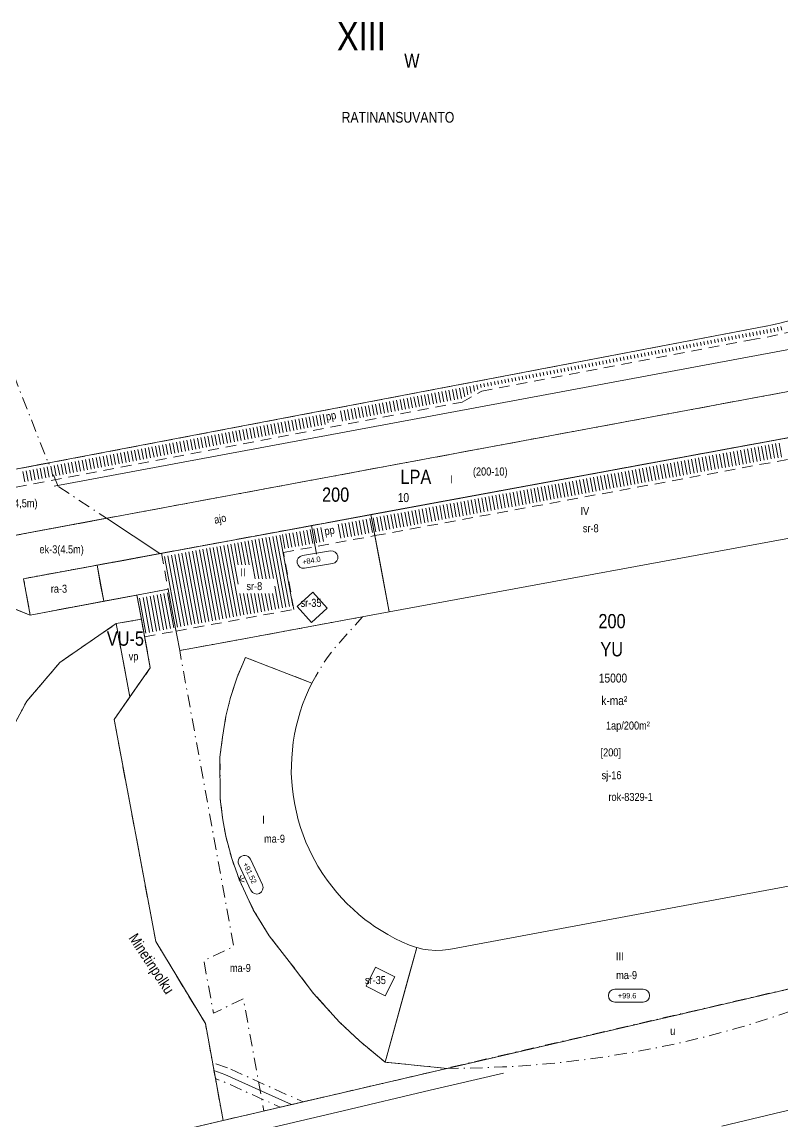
# Model space of a CAD drawing. Header units: metres. Extents: x 24485995 to 24488038, y 6819999 to 6822001.
# Drawn here: x 24487265.1 to 24487478.8, y 6820314.5 to 6820623.5 of the extents above; entities that cross this region are included whole.
import ezdxf

# ---------------------------------------------------------------- set-up
doc = ezdxf.new("R2010")
doc.units = ezdxf.units.M
for name, pattern in [('k10040', [10.3, 3.5, -1.5, 0.3, -1.5, 3.5]), ('k10050', [8, 3, -2, 3]), ('K10271', [0]), ('K10430', [0]), ('k10vi1', [0]), ('Osoitus_AK', [0]), ('Puurivi_sailytettava', [0])]:
    doc.linetypes.add(name, pattern=pattern)
for name, color, linetype, lineweight in [('AK_AsemakaavaTeksti_Kadun_puistonnimi', 7, 'Continuous', 0), ('AK_AsemakaavaTeksti_Kaupunginosan_nimi', 7, 'Continuous', 0), ('AK_AsemakaavaTeksti_Korttelinumero', 7, 'Continuous', 0), ('AK_JohdoillevarattuViiva', 7, 'Continuous', 0), ('AK_Kaavamerkinta_Kayttotarkoitusalue', 7, 'Continuous', 0), ('AK_KayttotarkoitusSymboliViiva_Virkistysalueen_kuvio_murtoviiva', 7, 'Continuous', 0), ('AK_KayttotarkoitusViiva', 7, 'Continuous', 0), ('AK_LiikennointiTeksti_Autopaikkamerkinta_m2', 7, 'Continuous', 0), ('AK_LiikennointiViiva_Polkuviivoitus', 7, 'Continuous', 0), ('AK_MuuAsemakaavaTeksti_Alueenosan_kayttotarkoitus', 7, 'Continuous', 0), ('AK_MuuAsemakaavaTeksti_Erityismaarays', 7, 'Continuous', 0), ('AK_MuuAsemakaavaViiva_alueenosan_raja', 7, 'Continuous', 0), ('AK_MuuAsemakaavaViiva_Merkinnan_Kohdistusnuoli', 7, 'Continuous', 0), ('AK_MuuAsemakaavaViiva_Ohj_alueenosan_raja', 7, 'Continuous', 0), ('AK_RakennusalaTeksti_Kerrosala_tai_luku', 7, 'Continuous', 0), ('AK_RakennusalaTeksti_Rakennusoikeus', 7, 'Continuous', 0), ('AK_RakennusalaViiva_Rakennusalan_raja__I_', 7, 'Continuous', 0), ('AK_RakentaminenTeksti_Korkeusmerkinta', 7, 'Continuous', 0), ('AK_RakentaminenTeksti_Korkeusmerkinta_ja_soikio', 7, 'Continuous', 0), ('AK_RakentaminenTeksti_Korkeusmerkinta_ja_soikio_ja_nuoli', 7, 'Continuous', 0), ('AK_RakentaminenTeksti_Rakentamismaarays', 7, 'Continuous', 0), ('AK_Tontti_Sitova', 7, 'Continuous', 0), ('AK_YmparistoViiva_Istutettava_puurivi', 7, 'Continuous', 0), ('AK_YmparistoViiva_Sailytettava_puurivi', 7, 'Continuous', 0)]:
    doc.layers.add(name, color=color, linetype=linetype, lineweight=lineweight)
doc.styles.add('ArialNarrow', font='ARIALN.TTF')

# ---------------------------------------------------------------- blocks, each defined once
blk = doc.blocks.new('AKP43')
at = {"layer": 'AK_RakentaminenTeksti_Korkeusmerkinta_ja_soikio', "color": 7, "linetype": 'Continuous', "lineweight": 13}
for p, q in [((4, 1.8), (-4, 1.8)), ((-4, -1.8), (4, -1.8))]:
    blk.add_line(p, q, dxfattribs=at)
for centre, start, end in [((-4, 0), 90, 270), ((4, 0), 270, 90)]:
    blk.add_arc(centre, 1.8, start, end, dxfattribs=at)

msp = doc.modelspace()

# ---------------------------------------------------------------- linework, layer by layer
at = {"layer": 'AK_JohdoillevarattuViiva', "linetype": 'Continuous', "lineweight": 5, "flags": 128}
msp.add_lwpolyline([(24487319.04, 6820328.71), (24487322.15, 6820327.61), (24487333.57, 6820322.46), (24487340.88, 6820319.16)], dxfattribs=at)
at = {"layer": 'AK_KayttotarkoitusSymboliViiva_Virkistysalueen_kuvio_murtoviiva', "linetype": 'k10vi1', "lineweight": 9, "flags": 128}
for points in [[(24487145.74, 6820271.39), (24487145.43, 6820273.29), (24487324.31, 6820315.31), (24487321.61, 6820314.68), (24487316.63, 6820341.92), (24487302.68, 6820365.04), (24487290.97, 6820427.45), (24487295.41, 6820433.77), (24487291.54, 6820454.38), (24487298.64, 6820455.6), (24487297.4, 6820462.41), (24487267.4, 6820456.77), (24487249.89, 6820463.66), (24487247.84, 6820485.89), (24487244.69, 6820485.23), (24487241.85, 6820486.57), (24487230.32, 6820484.37), (24487214.4, 6820479.3), (24487200.14, 6820470.61), (24487188.34, 6820458.79), (24487179.68, 6820444.5), (24487176.53, 6820436.19), (24487161.53, 6820387.45), (24487150.89, 6820352.86), (24487145.05, 6820327.08), (24487143.16, 6820300.71), (24487145.02, 6820277.35)], [(24487292.09, 6820451.43), (24487295.41, 6820433.77), (24487301.14, 6820441.93), (24487298.64, 6820455.6), (24487294.5, 6820454.89)]]:
    msp.add_lwpolyline(points, dxfattribs=at)
at = {"layer": 'AK_KayttotarkoitusViiva', "linetype": 'Continuous', "lineweight": 20, "flags": 128}
for points in [[(24487240.54, 6820493.44), (24487474.26, 6820538.03)], [(24487531.09, 6820535.46), (24487524.93, 6820532.31), (24487513.18, 6820527.37), (24487509.25, 6820526.02), (24487503.89, 6820524.36), (24487492.11, 6820521.77), (24487312.77, 6820488.42), (24487248.71, 6820476.5)], [(24487537.45, 6820524.31), (24487533.46, 6820521.78), (24487527.88, 6820519.02), (24487526.36, 6820518.27), (24487517.91, 6820515.04), (24487509.29, 6820512.44), (24487504.86, 6820511.12), (24487265.52, 6820466.99), (24487267.4, 6820456.77)], [(24487241.85, 6820486.57), (24487247.33, 6820431.99), (24487212.07, 6820360.12), (24487217.67, 6820357.15), (24487243.59, 6820390.32), (24487266.41, 6820432.52), (24487275.7, 6820443.41), (24487291.54, 6820454.38)], [(24487248.71, 6820476.5), (24487249.89, 6820463.66), (24487267.4, 6820456.77)], [(24487267.4, 6820456.77), (24487297.4, 6820462.41), (24487298, 6820459.1), (24487298.64, 6820455.6)], [(24487291.54, 6820454.38), (24487298.64, 6820455.6)], [(24487295.41, 6820433.77), (24487291.54, 6820454.38)], [(24487298.64, 6820455.6), (24487301.14, 6820441.93), (24487295.41, 6820433.77)], [(24487321.61, 6820314.68), (24487316.63, 6820341.92), (24487302.68, 6820365.04), (24487290.97, 6820427.45), (24487295.41, 6820433.77)], [(24487321.61, 6820314.68), (24487495.03, 6820354.96), (24487569.41, 6820372.24), (24487572.59, 6820372.98)], [(24487321.61, 6820314.68), (24487174.67, 6820280.16), (24487156.16, 6820275.81), (24487145.43, 6820273.29)]]:
    msp.add_lwpolyline(points, dxfattribs=at)
at = {"layer": 'AK_KayttotarkoitusViiva', "linetype": 'Continuous', "lineweight": 20}
msp.add_arc((24487455.5, 6820636.42), 100.17, 280.7992, 313.7146, dxfattribs=at)
at = {"layer": 'AK_LiikennointiViiva_Polkuviivoitus', "linetype": 'Continuous', "lineweight": 0, "flags": 128}
for points in [[(24487476.49, 6820537.46), (24487476.71, 6820536.39)], [(24487477.46, 6820537.67), (24487477.69, 6820536.61)], [(24487478.45, 6820537.9), (24487478.7, 6820536.84)], [(24487459.77, 6820534.24), (24487459.96, 6820533.26)], [(24487460.75, 6820534.43), (24487460.94, 6820533.45)], [(24487461.73, 6820534.62), (24487461.92, 6820533.64)], [(24487462.72, 6820534.81), (24487462.9, 6820533.82)], [(24487463.7, 6820534.99), (24487463.88, 6820534.01)], [(24487464.68, 6820535.18), (24487464.87, 6820534.2)], [(24487465.66, 6820535.37), (24487465.85, 6820534.39)], [(24487466.64, 6820535.56), (24487466.83, 6820534.57)], [(24487467.63, 6820535.74), (24487467.81, 6820534.76)], [(24487468.61, 6820535.93), (24487468.8, 6820534.95)], [(24487469.59, 6820536.12), (24487469.78, 6820535.12)], [(24487470.57, 6820536.31), (24487470.77, 6820535.28)], [(24487471.56, 6820536.49), (24487471.76, 6820535.44)], [(24487472.54, 6820536.68), (24487472.74, 6820535.61)], [(24487473.52, 6820536.87), (24487473.73, 6820535.79)], [(24487474.51, 6820537.06), (24487474.72, 6820535.98)], [(24487475.49, 6820537.25), (24487475.71, 6820536.17)], [(24487444.05, 6820531.25), (24487444.24, 6820530.26)], [(24487445.03, 6820531.43), (24487445.22, 6820530.45)], [(24487446.02, 6820531.62), (24487446.2, 6820530.64)], [(24487447, 6820531.81), (24487447.19, 6820530.83)], [(24487447.98, 6820532), (24487448.17, 6820531.01)], [(24487448.96, 6820532.18), (24487449.15, 6820531.2)], [(24487449.95, 6820532.37), (24487450.13, 6820531.39)], [(24487450.93, 6820532.56), (24487451.12, 6820531.58)], [(24487451.91, 6820532.75), (24487452.1, 6820531.76)], [(24487452.89, 6820532.93), (24487453.08, 6820531.95)], [(24487453.87, 6820533.12), (24487454.06, 6820532.14)], [(24487454.86, 6820533.31), (24487455.04, 6820532.33)], [(24487455.84, 6820533.5), (24487456.03, 6820532.51)], [(24487456.82, 6820533.68), (24487457.01, 6820532.7)], [(24487457.8, 6820533.87), (24487457.99, 6820532.89)], [(24487458.79, 6820534.06), (24487458.97, 6820533.08)], [(24487427.35, 6820528.06), (24487427.54, 6820527.08)], [(24487428.34, 6820528.25), (24487428.52, 6820527.27)], [(24487429.32, 6820528.44), (24487429.51, 6820527.45)], [(24487430.3, 6820528.62), (24487430.49, 6820527.64)], [(24487431.28, 6820528.81), (24487431.47, 6820527.83)], [(24487432.26, 6820529), (24487432.45, 6820528.02)], [(24487433.25, 6820529.19), (24487433.43, 6820528.2)], [(24487434.23, 6820529.37), (24487434.42, 6820528.39)], [(24487435.21, 6820529.56), (24487435.4, 6820528.58)], [(24487436.19, 6820529.75), (24487436.38, 6820528.77)], [(24487437.18, 6820529.94), (24487437.36, 6820528.95)], [(24487438.16, 6820530.12), (24487438.35, 6820529.14)], [(24487439.14, 6820530.31), (24487439.33, 6820529.33)], [(24487440.12, 6820530.5), (24487440.31, 6820529.52)], [(24487441.11, 6820530.68), (24487441.29, 6820529.7)], [(24487442.09, 6820530.87), (24487442.28, 6820529.89)], [(24487443.07, 6820531.06), (24487443.26, 6820530.08)], [(24487411.64, 6820525.06), (24487411.82, 6820524.08)], [(24487412.62, 6820525.25), (24487412.81, 6820524.27)], [(24487413.6, 6820525.44), (24487413.79, 6820524.46)], [(24487414.58, 6820525.63), (24487414.77, 6820524.64)], [(24487415.57, 6820525.81), (24487415.75, 6820524.83)], [(24487416.55, 6820526), (24487416.74, 6820525.02)], [(24487417.53, 6820526.19), (24487417.72, 6820525.21)], [(24487418.51, 6820526.37), (24487418.7, 6820525.39)], [(24487419.5, 6820526.56), (24487419.68, 6820525.58)], [(24487420.48, 6820526.75), (24487420.67, 6820525.77)], [(24487421.46, 6820526.94), (24487421.65, 6820525.95)], [(24487422.44, 6820527.12), (24487422.63, 6820526.14)], [(24487423.42, 6820527.31), (24487423.61, 6820526.33)], [(24487424.41, 6820527.5), (24487424.59, 6820526.52)], [(24487425.39, 6820527.69), (24487425.58, 6820526.7)], [(24487426.37, 6820527.87), (24487426.56, 6820526.89)], [(24487394.94, 6820521.88), (24487395.13, 6820520.9)], [(24487395.92, 6820522.07), (24487396.11, 6820521.08)], [(24487396.9, 6820522.25), (24487397.09, 6820521.27)], [(24487397.89, 6820522.44), (24487398.07, 6820521.46)], [(24487398.87, 6820522.63), (24487399.06, 6820521.65)], [(24487399.85, 6820522.81), (24487400.04, 6820521.83)], [(24487400.83, 6820523), (24487401.02, 6820522.02)], [(24487401.81, 6820523.19), (24487402, 6820522.21)], [(24487402.8, 6820523.38), (24487402.98, 6820522.39)], [(24487403.78, 6820523.56), (24487403.97, 6820522.58)], [(24487404.76, 6820523.75), (24487404.95, 6820522.77)], [(24487405.74, 6820523.94), (24487405.93, 6820522.96)], [(24487406.73, 6820524.13), (24487406.91, 6820523.14)], [(24487407.71, 6820524.31), (24487407.9, 6820523.33)], [(24487408.69, 6820524.5), (24487408.88, 6820523.52)], [(24487409.67, 6820524.69), (24487409.86, 6820523.71)], [(24487410.66, 6820524.88), (24487410.84, 6820523.89)], [(24487379.22, 6820518.88), (24487379.78, 6820515.93)], [(24487380.21, 6820519.07), (24487380.77, 6820516.12)], [(24487381.19, 6820519.25), (24487381.75, 6820516.31)], [(24487382.17, 6820519.44), (24487382.73, 6820516.5)], [(24487383.15, 6820519.63), (24487383.71, 6820516.68)], [(24487384.13, 6820519.82), (24487384.7, 6820516.87)], [(24487385.12, 6820520), (24487385.68, 6820517.06)], [(24487386.1, 6820520.19), (24487386.66, 6820517.24)], [(24487387.08, 6820520.38), (24487387.64, 6820517.43)], [(24487388.06, 6820520.57), (24487388.63, 6820517.62)], [(24487389.05, 6820520.75), (24487389.55, 6820518.13)], [(24487390.03, 6820520.94), (24487390.46, 6820518.65)], [(24487391.01, 6820521.13), (24487391.38, 6820519.16)], [(24487391.99, 6820521.32), (24487392.3, 6820519.68)], [(24487392.97, 6820521.5), (24487393.22, 6820520.19)], [(24487393.96, 6820521.69), (24487394.14, 6820520.71)], [(24487362.52, 6820515.69), (24487363.09, 6820512.75)], [(24487363.51, 6820515.88), (24487364.07, 6820512.93)], [(24487364.49, 6820516.07), (24487365.05, 6820513.12)], [(24487365.47, 6820516.26), (24487366.03, 6820513.31)], [(24487366.45, 6820516.44), (24487367.02, 6820513.5)], [(24487367.44, 6820516.63), (24487368, 6820513.68)], [(24487368.42, 6820516.82), (24487368.98, 6820513.87)], [(24487369.4, 6820517.01), (24487369.96, 6820514.06)], [(24487370.38, 6820517.19), (24487370.94, 6820514.25)], [(24487371.36, 6820517.38), (24487371.93, 6820514.43)], [(24487372.35, 6820517.57), (24487372.91, 6820514.62)], [(24487373.33, 6820517.76), (24487373.89, 6820514.81)], [(24487374.31, 6820517.94), (24487374.87, 6820515)], [(24487375.29, 6820518.13), (24487375.86, 6820515.18)], [(24487376.28, 6820518.32), (24487376.84, 6820515.37)], [(24487377.26, 6820518.51), (24487377.82, 6820515.56)], [(24487378.24, 6820518.69), (24487378.8, 6820515.75)], [(24487346.81, 6820512.7), (24487347.37, 6820509.75)], [(24487347.79, 6820512.88), (24487348.35, 6820509.94)], [(24487348.77, 6820513.07), (24487349.33, 6820510.12)], [(24487349.75, 6820513.26), (24487350.32, 6820510.31)], [(24487354.67, 6820514.2), (24487355.23, 6820511.25)], [(24487355.65, 6820514.38), (24487356.21, 6820511.44)], [(24487356.63, 6820514.57), (24487357.19, 6820511.62)], [(24487357.61, 6820514.76), (24487358.18, 6820511.81)], [(24487358.6, 6820514.94), (24487359.16, 6820512)], [(24487359.58, 6820515.13), (24487360.14, 6820512.19)], [(24487360.56, 6820515.32), (24487361.12, 6820512.37)], [(24487361.54, 6820515.51), (24487362.1, 6820512.56)], [(24487330.11, 6820509.51), (24487330.67, 6820506.56)], [(24487331.09, 6820509.7), (24487331.65, 6820506.75)], [(24487332.07, 6820509.89), (24487332.64, 6820506.94)], [(24487333.06, 6820510.07), (24487333.62, 6820507.13)], [(24487334.04, 6820510.26), (24487334.6, 6820507.31)], [(24487335.02, 6820510.45), (24487335.58, 6820507.5)], [(24487336, 6820510.64), (24487336.57, 6820507.69)], [(24487336.99, 6820510.82), (24487337.55, 6820507.88)], [(24487337.97, 6820511.01), (24487338.53, 6820508.06)], [(24487338.95, 6820511.2), (24487339.51, 6820508.25)], [(24487339.93, 6820511.38), (24487340.49, 6820508.44)], [(24487340.91, 6820511.57), (24487341.48, 6820508.63)], [(24487341.9, 6820511.76), (24487342.46, 6820508.81)], [(24487342.88, 6820511.95), (24487343.44, 6820509)], [(24487343.86, 6820512.13), (24487344.42, 6820509.19)], [(24487344.84, 6820512.32), (24487345.41, 6820509.37)], [(24487345.83, 6820512.51), (24487346.39, 6820509.56)], [(24487314.39, 6820506.51), (24487314.96, 6820503.57)], [(24487315.38, 6820506.7), (24487315.94, 6820503.75)], [(24487316.36, 6820506.89), (24487316.92, 6820503.94)], [(24487317.34, 6820507.07), (24487317.9, 6820504.13)], [(24487318.32, 6820507.26), (24487318.88, 6820504.32)], [(24487319.3, 6820507.45), (24487319.87, 6820504.5)], [(24487320.29, 6820507.64), (24487320.85, 6820504.69)], [(24487321.27, 6820507.82), (24487321.83, 6820504.88)], [(24487322.25, 6820508.01), (24487322.81, 6820505.06)], [(24487323.23, 6820508.2), (24487323.8, 6820505.25)], [(24487324.22, 6820508.39), (24487324.78, 6820505.44)], [(24487325.2, 6820508.57), (24487325.76, 6820505.63)], [(24487326.18, 6820508.76), (24487326.74, 6820505.81)], [(24487327.16, 6820508.95), (24487327.72, 6820506)], [(24487328.15, 6820509.14), (24487328.71, 6820506.19)], [(24487329.13, 6820509.32), (24487329.69, 6820506.38)], [(24487297.69, 6820503.33), (24487298.26, 6820500.38)], [(24487298.68, 6820503.51), (24487299.24, 6820500.57)], [(24487299.66, 6820503.7), (24487300.22, 6820500.76)], [(24487300.64, 6820503.89), (24487301.2, 6820500.94)], [(24487301.62, 6820504.08), (24487302.19, 6820501.13)], [(24487302.61, 6820504.26), (24487303.17, 6820501.32)], [(24487303.59, 6820504.45), (24487304.15, 6820501.5)], [(24487304.57, 6820504.64), (24487305.13, 6820501.69)], [(24487305.55, 6820504.83), (24487306.12, 6820501.88)], [(24487306.54, 6820505.01), (24487307.1, 6820502.07)], [(24487307.52, 6820505.2), (24487308.08, 6820502.25)], [(24487308.5, 6820505.39), (24487309.06, 6820502.44)], [(24487309.48, 6820505.58), (24487310.04, 6820502.63)], [(24487310.46, 6820505.76), (24487311.03, 6820502.82)], [(24487311.45, 6820505.95), (24487312.01, 6820503)], [(24487312.43, 6820506.14), (24487312.99, 6820503.19)], [(24487313.41, 6820506.33), (24487313.97, 6820503.38)], [(24487468.81, 6820499.39), (24487468.08, 6820503.32)], [(24487469.79, 6820499.57), (24487469.07, 6820503.51)], [(24487470.78, 6820499.75), (24487470.05, 6820503.69)], [(24487471.76, 6820499.93), (24487471.04, 6820503.87)], [(24487472.74, 6820500.12), (24487472.02, 6820504.05)], [(24487473.73, 6820500.3), (24487473, 6820504.23)], [(24487474.71, 6820500.48), (24487473.99, 6820504.41)], [(24487475.69, 6820500.66), (24487474.97, 6820504.59)], [(24487476.68, 6820500.84), (24487475.95, 6820504.78)], [(24487477.66, 6820501.02), (24487476.94, 6820504.96)], [(24487478.64, 6820501.2), (24487477.92, 6820505.14)], [(24487281.98, 6820500.33), (24487282.54, 6820497.38)], [(24487282.96, 6820500.52), (24487283.52, 6820497.57)], [(24487283.94, 6820500.7), (24487284.51, 6820497.76)], [(24487284.93, 6820500.89), (24487285.49, 6820497.94)], [(24487285.91, 6820501.08), (24487286.47, 6820498.13)], [(24487286.89, 6820501.27), (24487287.45, 6820498.32)], [(24487287.87, 6820501.45), (24487288.43, 6820498.51)], [(24487288.85, 6820501.64), (24487289.42, 6820498.69)], [(24487289.84, 6820501.83), (24487290.4, 6820498.88)], [(24487290.82, 6820502.02), (24487291.38, 6820499.07)], [(24487291.8, 6820502.2), (24487292.36, 6820499.26)], [(24487292.78, 6820502.39), (24487293.35, 6820499.44)], [(24487293.77, 6820502.58), (24487294.33, 6820499.63)], [(24487294.75, 6820502.77), (24487295.31, 6820499.82)], [(24487295.73, 6820502.95), (24487296.29, 6820500.01)], [(24487296.71, 6820503.14), (24487297.27, 6820500.19)], [(24487452.09, 6820496.31), (24487451.37, 6820500.24)], [(24487453.08, 6820496.49), (24487452.35, 6820500.42)], [(24487454.06, 6820496.67), (24487453.33, 6820500.6)], [(24487455.04, 6820496.85), (24487454.32, 6820500.79)], [(24487456.03, 6820497.03), (24487455.3, 6820500.97)], [(24487457.01, 6820497.21), (24487456.28, 6820501.15)], [(24487457.99, 6820497.4), (24487457.27, 6820501.33)], [(24487458.98, 6820497.58), (24487458.25, 6820501.51)], [(24487459.96, 6820497.76), (24487459.23, 6820501.69)], [(24487460.94, 6820497.94), (24487460.22, 6820501.87)], [(24487461.93, 6820498.12), (24487461.2, 6820502.05)], [(24487462.91, 6820498.3), (24487462.18, 6820502.24)], [(24487463.89, 6820498.48), (24487463.17, 6820502.42)], [(24487464.88, 6820498.67), (24487464.15, 6820502.6)], [(24487465.86, 6820498.85), (24487465.13, 6820502.78)], [(24487466.84, 6820499.03), (24487466.12, 6820502.96)], [(24487467.83, 6820499.21), (24487467.1, 6820503.14)], [(24487265.28, 6820497.14), (24487265.84, 6820494.2)], [(24487266.26, 6820497.33), (24487266.82, 6820494.38)], [(24487267.24, 6820497.52), (24487267.81, 6820494.57)], [(24487268.23, 6820497.71), (24487268.79, 6820494.76)], [(24487269.21, 6820497.89), (24487269.77, 6820494.95)], [(24487270.19, 6820498.08), (24487270.75, 6820495.13)], [(24487271.17, 6820498.27), (24487271.74, 6820495.32)], [(24487272.16, 6820498.46), (24487272.72, 6820495.51)], [(24487273.14, 6820498.64), (24487273.7, 6820495.7)], [(24487274.12, 6820498.83), (24487274.68, 6820495.88)], [(24487275.1, 6820499.02), (24487275.67, 6820496.07)], [(24487276.09, 6820499.21), (24487276.65, 6820496.26)], [(24487277.07, 6820499.39), (24487277.63, 6820496.45)], [(24487278.05, 6820499.58), (24487278.61, 6820496.63)], [(24487279.03, 6820499.77), (24487279.59, 6820496.82)], [(24487280.01, 6820499.95), (24487280.58, 6820497.01)], [(24487281, 6820500.14), (24487281.56, 6820497.2)], [(24487435.37, 6820493.22), (24487434.65, 6820497.16)], [(24487436.36, 6820493.41), (24487435.63, 6820497.34)], [(24487437.34, 6820493.59), (24487436.62, 6820497.52)], [(24487438.32, 6820493.77), (24487437.6, 6820497.7)], [(24487439.31, 6820493.95), (24487438.58, 6820497.88)], [(24487440.29, 6820494.13), (24487439.57, 6820498.07)], [(24487441.28, 6820494.31), (24487440.55, 6820498.25)], [(24487442.26, 6820494.49), (24487441.53, 6820498.43)], [(24487443.24, 6820494.68), (24487442.52, 6820498.61)], [(24487444.23, 6820494.86), (24487443.5, 6820498.79)], [(24487445.21, 6820495.04), (24487444.48, 6820498.97)], [(24487446.19, 6820495.22), (24487445.47, 6820499.15)], [(24487447.18, 6820495.4), (24487446.45, 6820499.33)], [(24487448.16, 6820495.58), (24487447.43, 6820499.52)], [(24487449.14, 6820495.76), (24487448.42, 6820499.7)], [(24487450.13, 6820495.95), (24487449.4, 6820499.88)], [(24487451.11, 6820496.13), (24487450.38, 6820500.06)], [(24487418.66, 6820490.14), (24487417.93, 6820494.08)], [(24487419.64, 6820490.32), (24487418.91, 6820494.26)], [(24487420.62, 6820490.5), (24487419.9, 6820494.44)], [(24487421.61, 6820490.69), (24487420.88, 6820494.62)], [(24487422.59, 6820490.87), (24487421.87, 6820494.8)], [(24487423.57, 6820491.05), (24487422.85, 6820494.98)], [(24487424.56, 6820491.23), (24487423.83, 6820495.16)], [(24487425.54, 6820491.41), (24487424.82, 6820495.35)], [(24487426.52, 6820491.59), (24487425.8, 6820495.53)], [(24487427.51, 6820491.77), (24487426.78, 6820495.71)], [(24487428.49, 6820491.96), (24487427.77, 6820495.89)], [(24487429.47, 6820492.14), (24487428.75, 6820496.07)], [(24487430.46, 6820492.32), (24487429.73, 6820496.25)], [(24487431.44, 6820492.5), (24487430.72, 6820496.43)], [(24487432.42, 6820492.68), (24487431.7, 6820496.61)], [(24487433.41, 6820492.86), (24487432.68, 6820496.8)], [(24487434.39, 6820493.04), (24487433.67, 6820496.98)], [(24487401.94, 6820487.06), (24487401.21, 6820490.99)], [(24487402.92, 6820487.24), (24487402.2, 6820491.17)], [(24487403.91, 6820487.42), (24487403.18, 6820491.36)], [(24487404.89, 6820487.6), (24487404.16, 6820491.54)], [(24487405.87, 6820487.78), (24487405.15, 6820491.72)], [(24487406.86, 6820487.97), (24487406.13, 6820491.9)], [(24487407.84, 6820488.15), (24487407.11, 6820492.08)], [(24487408.82, 6820488.33), (24487408.1, 6820492.26)], [(24487409.81, 6820488.51), (24487409.08, 6820492.44)], [(24487410.79, 6820488.69), (24487410.06, 6820492.62)], [(24487411.77, 6820488.87), (24487411.05, 6820492.81)], [(24487412.76, 6820489.05), (24487412.03, 6820492.99)], [(24487413.74, 6820489.24), (24487413.01, 6820493.17)], [(24487414.72, 6820489.42), (24487414, 6820493.35)], [(24487415.71, 6820489.6), (24487414.98, 6820493.53)], [(24487416.69, 6820489.78), (24487415.96, 6820493.71)], [(24487417.67, 6820489.96), (24487416.95, 6820493.89)], [(24487385.22, 6820483.98), (24487384.5, 6820487.91)], [(24487386.2, 6820484.16), (24487385.48, 6820488.09)], [(24487387.19, 6820484.34), (24487386.46, 6820488.27)], [(24487388.17, 6820484.52), (24487387.45, 6820488.45)], [(24487389.15, 6820484.7), (24487388.43, 6820488.64)], [(24487390.14, 6820484.88), (24487389.41, 6820488.82)], [(24487391.12, 6820485.06), (24487390.4, 6820489)], [(24487392.11, 6820485.25), (24487391.38, 6820489.18)], [(24487393.09, 6820485.43), (24487392.36, 6820489.36)], [(24487394.07, 6820485.61), (24487393.35, 6820489.54)], [(24487395.06, 6820485.79), (24487394.33, 6820489.72)], [(24487396.04, 6820485.97), (24487395.31, 6820489.9)], [(24487397.02, 6820486.15), (24487396.3, 6820490.09)], [(24487398.01, 6820486.33), (24487397.28, 6820490.27)], [(24487398.99, 6820486.52), (24487398.26, 6820490.45)], [(24487399.97, 6820486.7), (24487399.25, 6820490.63)], [(24487400.96, 6820486.88), (24487400.23, 6820490.81)], [(24487368.5, 6820480.89), (24487367.78, 6820484.83)], [(24487369.49, 6820481.07), (24487368.76, 6820485.01)], [(24487370.47, 6820481.26), (24487369.74, 6820485.19)], [(24487371.45, 6820481.44), (24487370.73, 6820485.37)], [(24487372.44, 6820481.62), (24487371.71, 6820485.55)], [(24487373.42, 6820481.8), (24487372.7, 6820485.73)], [(24487374.4, 6820481.98), (24487373.68, 6820485.92)], [(24487375.39, 6820482.16), (24487374.66, 6820486.1)], [(24487376.37, 6820482.34), (24487375.65, 6820486.28)], [(24487377.35, 6820482.53), (24487376.63, 6820486.46)], [(24487378.34, 6820482.71), (24487377.61, 6820486.64)], [(24487379.32, 6820482.89), (24487378.6, 6820486.82)], [(24487380.3, 6820483.07), (24487379.58, 6820487)], [(24487381.29, 6820483.25), (24487380.56, 6820487.18)], [(24487382.27, 6820483.43), (24487381.55, 6820487.37)], [(24487383.25, 6820483.61), (24487382.53, 6820487.55)], [(24487384.24, 6820483.8), (24487383.51, 6820487.73)], [(24487354.74, 6820478.35), (24487354.01, 6820482.29)], [(24487355.72, 6820478.54), (24487354.99, 6820482.47)], [(24487356.7, 6820478.72), (24487355.98, 6820482.65)], [(24487357.69, 6820478.9), (24487356.96, 6820482.83)], [(24487358.67, 6820479.08), (24487357.94, 6820483.01)], [(24487359.65, 6820479.26), (24487358.93, 6820483.19)], [(24487360.64, 6820479.44), (24487359.91, 6820483.38)], [(24487361.62, 6820479.62), (24487360.89, 6820483.56)], [(24487362.6, 6820479.81), (24487361.88, 6820483.74)], [(24487363.59, 6820479.99), (24487362.86, 6820483.92)], [(24487364.57, 6820480.17), (24487363.84, 6820484.1)], [(24487365.55, 6820480.35), (24487364.83, 6820484.28)], [(24487366.54, 6820480.53), (24487365.81, 6820484.46)], [(24487367.52, 6820480.71), (24487366.79, 6820484.65)], [(24487338.28, 6820458.8), (24487334.61, 6820478.71)], [(24487339.26, 6820458.98), (24487335.59, 6820478.89)], [(24487340.25, 6820459.16), (24487336.58, 6820479.07)], [(24487341.23, 6820459.34), (24487337.56, 6820479.25)], [(24487339, 6820475.45), (24487338.28, 6820479.39)], [(24487339.98, 6820475.63), (24487339.26, 6820479.57)], [(24487340.97, 6820475.82), (24487340.24, 6820479.75)], [(24487341.95, 6820476), (24487341.23, 6820479.93)], [(24487342.94, 6820476.18), (24487342.21, 6820480.11)], [(24487343.92, 6820476.36), (24487343.19, 6820480.29)], [(24487344.9, 6820476.54), (24487344.18, 6820480.47)], [(24487345.89, 6820476.72), (24487345.16, 6820480.66)], [(24487346.87, 6820476.9), (24487346.14, 6820480.84)], [(24487347.85, 6820477.09), (24487347.13, 6820481.02)], [(24487348.84, 6820477.27), (24487348.11, 6820481.2)], [(24487349.82, 6820477.45), (24487349.09, 6820481.38)], [(24487321.56, 6820455.71), (24487317.89, 6820475.63)], [(24487322.55, 6820455.9), (24487318.87, 6820475.81)], [(24487323.53, 6820456.08), (24487319.86, 6820475.99)], [(24487324.51, 6820456.26), (24487320.84, 6820476.17)], [(24487325.5, 6820456.44), (24487321.83, 6820476.35)], [(24487326.48, 6820456.62), (24487322.81, 6820476.53)], [(24487325.86, 6820465.49), (24487323.79, 6820476.72)], [(24487325.89, 6820470.85), (24487324.78, 6820476.9)], [(24487326.91, 6820470.85), (24487325.76, 6820477.08)], [(24487327.92, 6820470.85), (24487326.74, 6820477.26)], [(24487328.94, 6820470.85), (24487327.73, 6820477.44)], [(24487330.67, 6820466.97), (24487328.71, 6820477.62)], [(24487331.69, 6820466.98), (24487329.69, 6820477.8)], [(24487332.7, 6820466.99), (24487330.68, 6820477.99)], [(24487333.72, 6820467), (24487331.66, 6820478.17)], [(24487334.73, 6820467.01), (24487332.64, 6820478.35)], [(24487335.75, 6820467.02), (24487333.63, 6820478.53)], [(24487308.78, 6820453.36), (24487305.11, 6820473.27)], [(24487309.76, 6820453.54), (24487306.09, 6820473.45)], [(24487310.75, 6820453.72), (24487307.07, 6820473.63)], [(24487311.73, 6820453.9), (24487308.06, 6820473.81)], [(24487312.71, 6820454.08), (24487309.04, 6820474)], [(24487313.7, 6820454.26), (24487310.02, 6820474.18)], [(24487314.68, 6820454.44), (24487311.01, 6820474.36)], [(24487315.66, 6820454.63), (24487311.99, 6820474.54)], [(24487316.65, 6820454.81), (24487312.97, 6820474.72)], [(24487317.63, 6820454.99), (24487313.96, 6820474.9)], [(24487318.61, 6820455.17), (24487314.94, 6820475.08)], [(24487319.6, 6820455.35), (24487315.92, 6820475.26)], [(24487320.58, 6820455.53), (24487316.91, 6820475.45)], [(24487337.3, 6820458.62), (24487336.14, 6820464.91)], [(24487299.93, 6820451.72), (24487298.12, 6820461.53)], [(24487300.91, 6820451.91), (24487299.1, 6820461.71)], [(24487301.9, 6820452.09), (24487300.09, 6820461.89)], [(24487302.88, 6820452.27), (24487301.07, 6820462.08)], [(24487303.86, 6820452.45), (24487302.05, 6820462.26)], [(24487304.85, 6820452.63), (24487303.04, 6820462.45)], [(24487305.83, 6820452.81), (24487304.02, 6820462.63)], [(24487306.81, 6820452.99), (24487305, 6820462.82)], [(24487307.8, 6820453.18), (24487305.98, 6820463)], [(24487327.46, 6820456.8), (24487326.36, 6820462.79)], [(24487328.45, 6820456.98), (24487327.38, 6820462.79)], [(24487329.43, 6820457.16), (24487328.39, 6820462.79)], [(24487330.41, 6820457.35), (24487329.41, 6820462.79)], [(24487331.4, 6820457.53), (24487330.43, 6820462.79)], [(24487332.38, 6820457.71), (24487331.44, 6820462.79)], [(24487333.36, 6820457.89), (24487332.46, 6820462.79)], [(24487334.35, 6820458.07), (24487333.48, 6820462.79)], [(24487335.33, 6820458.25), (24487334.49, 6820462.79)], [(24487336.31, 6820458.43), (24487335.51, 6820462.79)]]:
    msp.add_lwpolyline(points, dxfattribs=at)
at = {"layer": 'AK_MuuAsemakaavaViiva_alueenosan_raja', "linetype": 'k10040', "lineweight": 5, "flags": 128}
for points in [[(24487225.49, 6820586.13), (24487240.47, 6820493.41), (24487272.47, 6820499.51), (24487236.12, 6820592.24)], [(24487265.52, 6820466.99), (24487504.86, 6820511.12), (24487509.29, 6820512.44), (24487517.91, 6820515.04), (24487526.36, 6820518.27), (24487527.88, 6820519.02), (24487533.46, 6820521.78), (24487537.45, 6820524.31), (24487531.09, 6820535.46), (24487524.93, 6820532.31), (24487513.18, 6820527.37), (24487509.25, 6820526.02), (24487503.89, 6820524.36), (24487492.11, 6820521.77), (24487312.77, 6820488.42), (24487248.71, 6820476.5)], [(24487321.61, 6820314.68), (24487495.03, 6820354.96), (24487569.41, 6820372.24), (24487572.59, 6820372.98), (24487543.69, 6820528.85), (24487537.45, 6820524.31), (24487533.46, 6820521.78), (24487527.88, 6820519.02), (24487526.36, 6820518.27), (24487517.91, 6820515.04), (24487509.29, 6820512.44), (24487504.86, 6820511.12), (24487265.52, 6820466.99), (24487267.4, 6820456.77), (24487297.4, 6820462.41), (24487298, 6820459.1), (24487301.14, 6820441.93), (24487290.97, 6820427.45), (24487302.68, 6820365.04), (24487316.63, 6820341.92), (24487321.61, 6820314.68)], [(24487275.24, 6820492.93), (24487272.54, 6820499.55), (24487240.54, 6820493.44), (24487241.85, 6820486.57), (24487247.84, 6820485.89), (24487248.71, 6820476.5), (24487288.84, 6820483.97), (24487275.24, 6820492.93)], [(24487249.89, 6820463.66), (24487248.71, 6820476.5), (24487247.84, 6820485.89), (24487241.85, 6820486.57), (24487247.33, 6820431.99), (24487212.07, 6820360.12), (24487217.67, 6820357.15), (24487243.59, 6820390.32), (24487266.41, 6820432.52), (24487275.7, 6820443.41), (24487276.35, 6820443.86)], [(24487248.71, 6820476.5), (24487249.89, 6820463.66), (24487267.4, 6820456.77)], [(24487276.35, 6820443.86), (24487291.54, 6820454.38)], [(24487295.41, 6820433.77), (24487291.54, 6820454.38), (24487298.64, 6820455.6), (24487301.14, 6820441.93), (24487295.41, 6820433.77)], [(24487346.6, 6820437.66), (24487347.66, 6820439.6), (24487349.15, 6820442.14), (24487351.2, 6820445.16), (24487352.42, 6820446.78), (24487354.69, 6820449.41), (24487360.8, 6820456.27), (24487309.41, 6820446.78), (24487324.62, 6820363.63), (24487316.2, 6820359.63), (24487318.9, 6820344.86), (24487327.32, 6820348.87), (24487333.08, 6820317.35), (24487384.64, 6820329.34), (24487367.2, 6820331.05), (24487360.05, 6820336.95), (24487354.34, 6820342.36), (24487347.07, 6820350.36), (24487340.23, 6820359.38), (24487334.57, 6820366.62), (24487330.11, 6820373.9), (24487326.2, 6820382.24), (24487324.05, 6820388.3), (24487322.39, 6820394.63), (24487321.53, 6820399.18), (24487320.83, 6820405.01), (24487320.73, 6820416.79), (24487321.44, 6820422.45), (24487322.42, 6820428.37), (24487323.7, 6820433.61), (24487325.55, 6820439.3), (24487327.89, 6820444.83), (24487346.6, 6820437.66)], [(24487384.26, 6820329.34), (24487390.05, 6820329.41), (24487395.53, 6820329.54), (24487400.16, 6820329.73), (24487404.6, 6820329.98), (24487409.31, 6820330.32), (24487414.91, 6820330.82), (24487423.16, 6820331.76), (24487430.23, 6820332.76), (24487436.65, 6820333.82), (24487442.88, 6820334.99), (24487450.38, 6820336.58), (24487458.52, 6820338.55), (24487465.73, 6820340.5), (24487472.36, 6820342.47), (24487478.46, 6820344.44), (24487482.95, 6820345.98), (24487488.62, 6820348.05), (24487491.95, 6820349.33), (24487495.02, 6820350.54), (24487498.73, 6820352.3), (24487502.03, 6820353.86), (24487504.95, 6820355.29), (24487509.01, 6820357.38), (24487511.89, 6820358.94), (24487384.26, 6820329.34)], [(24487322.9, 6820329.47), (24487318.63, 6820330.98), (24487319.46, 6820326.44), (24487321.4, 6820325.75), (24487337.67, 6820318.41), (24487344.09, 6820319.91), (24487322.9, 6820329.47)]]:
    msp.add_lwpolyline(points, dxfattribs=at)
at = {"layer": 'AK_MuuAsemakaavaViiva_Merkinnan_Kohdistusnuoli', "linetype": 'Osoitus_AK', "lineweight": 5, "flags": 128}
msp.add_lwpolyline([(24487347.91, 6820473.86), (24487346.46, 6820481.96)], dxfattribs=at)
at = {"layer": 'AK_MuuAsemakaavaViiva_Ohj_alueenosan_raja', "linetype": 'k10050', "lineweight": 5, "flags": 128}
for points in [[(24487474.26, 6820538.03), (24487240.54, 6820493.44)], [(24487394.33, 6820519.73), (24487469.64, 6820534.09)], [(24487388.81, 6820516.64), (24487394.33, 6820519.73)], [(24487248.7, 6820489.91), (24487388.81, 6820516.64)], [(24487504.86, 6820511.12), (24487363.2, 6820485)], [(24487364.3, 6820479.1), (24487487.48, 6820501.82)], [(24487363.2, 6820485), (24487304.32, 6820474.14)], [(24487338.56, 6820474.35), (24487364.3, 6820479.1)], [(24487304.32, 6820474.14), (24487306.15, 6820464.05)], [(24487341.53, 6820458.38), (24487338.56, 6820474.35)], [(24487306.15, 6820464.05), (24487297.4, 6820462.41)], [(24487297.4, 6820462.41), (24487299.55, 6820450.64)], [(24487308.39, 6820452.27), (24487341.53, 6820458.38)], [(24487299.55, 6820450.64), (24487308.39, 6820452.27)]]:
    msp.add_lwpolyline(points, dxfattribs=at)
at = {"layer": 'AK_MuuAsemakaavaViiva_Ohj_alueenosan_raja', "linetype": 'k10050', "lineweight": 5}
for centre, radius, start, end in [((24487455.5, 6820636.42), 100.17, 280.7992, 313.7146), ((24487454.65, 6820637.67), 104.66, 278.2367, 312.5897)]:
    msp.add_arc(centre, radius, start, end, dxfattribs=at)
at = {"layer": 'AK_RakennusalaViiva_Rakennusalan_raja__I_', "linetype": 'K10271', "lineweight": 9, "flags": 128}
for points in [[(24487363.2, 6820485), (24487368.32, 6820457.66), (24487491.54, 6820480.37), (24487486.36, 6820507.71), (24487363.2, 6820485)], [(24487368.32, 6820457.66), (24487365.76, 6820471.33), (24487363.2, 6820485), (24487343.86, 6820481.43), (24487318.29, 6820476.72), (24487305.51, 6820474.36), (24487292.64, 6820471.94), (24487286.17, 6820470.8), (24487287.1, 6820465.72), (24487288.04, 6820460.65), (24487301.77, 6820463.23), (24487306.15, 6820464.05), (24487307.78, 6820455.41), (24487309.41, 6820446.78), (24487321.37, 6820448.99), (24487358.22, 6820455.8), (24487368.32, 6820457.66)], [(24487288.84, 6820483.97), (24487248.71, 6820476.5), (24487249.89, 6820463.66), (24487267.4, 6820456.77), (24487265.52, 6820466.99), (24487303.87, 6820474.05), (24487288.84, 6820483.97)], [(24487267.4, 6820456.77), (24487288.04, 6820460.65), (24487286.17, 6820470.8), (24487265.52, 6820466.99), (24487267.4, 6820456.77)], [(24487346.43, 6820454.72), (24487342.42, 6820459.19), (24487346.89, 6820463.2), (24487350.89, 6820458.73), (24487346.43, 6820454.72)], [(24487346.43, 6820454.72), (24487342.42, 6820459.19), (24487346.89, 6820463.2), (24487350.89, 6820458.73), (24487346.43, 6820454.72)], [(24487367.2, 6820331.05), (24487373.77, 6820354.93), (24487376.07, 6820363.29), (24487375.76, 6820363.36), (24487374.02, 6820363.98), (24487371.88, 6820364.89), (24487369.9, 6820365.87), (24487367.94, 6820366.94), (24487366.04, 6820368.06), (24487364.21, 6820369.25), (24487362.98, 6820370.12), (24487361.51, 6820371.21), (24487359.82, 6820372.59), (24487358.16, 6820374.07), (24487356.54, 6820375.59), (24487355.03, 6820377.15), (24487353.58, 6820378.8), (24487352.18, 6820380.52), (24487350.84, 6820382.28), (24487349.57, 6820384.13), (24487348.27, 6820386.22), (24487347.39, 6820387.77), (24487346.56, 6820389.39), (24487345.77, 6820390.98), (24487344.92, 6820392.92), (24487344.11, 6820394.98), (24487343.4, 6820397.08), (24487342.76, 6820399.21), (24487342.22, 6820401.34), (24487341.75, 6820403.48), (24487341.37, 6820405.67), (24487341.11, 6820407.81), (24487340.94, 6820409.92), (24487340.78, 6820412.28), (24487340.82, 6820414.47), (24487340.92, 6820416.67), (24487341.35, 6820421.07), (24487341.72, 6820423.24), (24487342.16, 6820425.4), (24487342.69, 6820427.49), (24487343.29, 6820429.59), (24487343.98, 6820431.66), (24487344.78, 6820433.68), (24487345.65, 6820435.68), (24487346.6, 6820437.66), (24487327.89, 6820444.83), (24487325.55, 6820439.3), (24487323.7, 6820433.61), (24487322.42, 6820428.37), (24487321.44, 6820422.45), (24487320.73, 6820416.79), (24487320.83, 6820405.01), (24487321.53, 6820399.18), (24487322.39, 6820394.63), (24487324.05, 6820388.3), (24487326.2, 6820382.24), (24487330.11, 6820373.9), (24487334.57, 6820366.62), (24487340.23, 6820359.38), (24487347.07, 6820350.36), (24487354.34, 6820342.36), (24487360.05, 6820336.95), (24487367.2, 6820331.05)], [(24487376.07, 6820363.29), (24487367.2, 6820331.05), (24487384.64, 6820329.34), (24487495.03, 6820354.96), (24487511.89, 6820358.94), (24487520.89, 6820364.16), (24487528.31, 6820369), (24487510.34, 6820387.76), (24487508.43, 6820386.62), (24487506.41, 6820385.7), (24487504.32, 6820385.02), (24487503.2, 6820384.78), (24487386.12, 6820362.96), (24487384.97, 6820362.75), (24487383.29, 6820362.55), (24487381.45, 6820362.49), (24487379.23, 6820362.62), (24487377.74, 6820362.86), (24487376.07, 6820363.29)], [(24487361.8, 6820352.41), (24487367.16, 6820349.7), (24487369.87, 6820355.05), (24487364.51, 6820357.76), (24487361.8, 6820352.41)], [(24487369.87, 6820355.05), (24487367.16, 6820349.7), (24487361.8, 6820352.41), (24487364.51, 6820357.76), (24487369.87, 6820355.05)]]:
    msp.add_lwpolyline(points, dxfattribs=at)
at = {"layer": 'AK_RakentaminenTeksti_Korkeusmerkinta_ja_soikio_ja_nuoli', "linetype": 'Continuous', "lineweight": 5, "flags": 128}
for points in [[(24487326.03, 6820386.63), (24487329.42, 6820379.38)], [(24487332.68, 6820380.91), (24487329.28, 6820388.16)], [(24487326.18, 6820382.28), (24487326.66, 6820383.61)], [(24487327.72, 6820383.01), (24487326.18, 6820382.28)], [(24487326.18, 6820382.28), (24487327.51, 6820381.8)]]:
    msp.add_lwpolyline(points, dxfattribs=at)
at = {"layer": 'AK_RakentaminenTeksti_Korkeusmerkinta_ja_soikio_ja_nuoli', "linetype": 'Continuous', "lineweight": 5}
for centre, start, end in [((24487327.65, 6820387.39), 25.11, 205.11), ((24487331.05, 6820380.15), 205.11, 25.11)]:
    msp.add_arc(centre, 1.8, start, end, dxfattribs=at)
at = {"layer": 'AK_Tontti_Sitova', "linetype": 'Continuous', "lineweight": 9, "flags": 128}
msp.add_lwpolyline([(24487265.52, 6820466.99), (24487504.86, 6820511.12), (24487509.29, 6820512.44), (24487517.91, 6820515.04), (24487526.36, 6820518.27), (24487527.88, 6820519.02), (24487533.46, 6820521.78), (24487537.45, 6820524.31), (24487543.69, 6820528.85), (24487572.59, 6820372.98), (24487569.41, 6820372.24), (24487495.03, 6820354.96), (24487321.61, 6820314.68), (24487316.63, 6820341.92), (24487302.68, 6820365.04), (24487290.97, 6820427.45), (24487301.14, 6820441.93), (24487298, 6820459.1), (24487297.4, 6820462.41), (24487267.4, 6820456.77), (24487265.52, 6820466.99)], dxfattribs=at)
at = {"layer": 'AK_YmparistoViiva_Istutettava_puurivi', "linetype": 'K10430', "lineweight": 5, "flags": 128}
for points in [[(24487461.8, 6820313.12), (24487478.69, 6820317.14), (24487503.06, 6820322.73), (24487517.68, 6820326.09), (24487532.3, 6820329.44), (24487551.89, 6820333.43), (24487566.64, 6820336.17), (24487581.39, 6820338.91), (24487591.22, 6820340.74), (24487611.12, 6820342.65), (24487626.06, 6820344.01), (24487636.02, 6820344.92), (24487650.96, 6820346.28), (24487655.94, 6820346.57), (24487670.94, 6820346.42), (24487685.94, 6820346.27), (24487697.55, 6820346.19)], [(24487226.29, 6820287.07), (24487267.88, 6820296.79), (24487292.1, 6820302.61), (24487326.2, 6820310.57), (24487355.36, 6820317.43), (24487379.82, 6820323.16), (24487400.45, 6820327.94)]]:
    msp.add_lwpolyline(points, dxfattribs=at)
at = {"layer": 'AK_YmparistoViiva_Sailytettava_puurivi', "linetype": 'Puurivi_sailytettava', "lineweight": 5, "flags": 128}
msp.add_lwpolyline([(24487274.08, 6820492.99), (24487481.11, 6820531.55)], dxfattribs=at)

# ---------------------------------------------------------------- block references
at = {"layer": 'AK_RakentaminenTeksti_Korkeusmerkinta_ja_soikio', "color": 7, "lineweight": 5, "rotation": 9.232454894096374}
msp.add_blockref('AKP43', (24487348.15, 6820472.38), dxfattribs=at)
at = {"layer": 'AK_RakentaminenTeksti_Korkeusmerkinta_ja_soikio', "color": 7, "lineweight": 5}
msp.add_blockref('AKP43', (24487435.75, 6820349.77), dxfattribs=at)

# ---------------------------------------------------------------- texts
at = {"layer": 'AK_AsemakaavaTeksti_Kadun_puistonnimi', "linetype": 'Continuous', "lineweight": 5, "style": 'ArialNarrow'}
msp.add_text('RATINANSUVANTO', height=3, dxfattribs=at).set_placement((24487354.94, 6820595.21))
msp.add_text('Minetinpolku', height=3, rotation=303.4985, dxfattribs=at).set_placement((24487294.94, 6820365.98))
at = {"layer": 'AK_AsemakaavaTeksti_Kaupunginosan_nimi', "linetype": 'Continuous', "lineweight": 0, "style": 'ArialNarrow'}
msp.add_text('XIII', height=8, dxfattribs=at).set_placement((24487353.62, 6820615.51))
at = {"layer": 'AK_AsemakaavaTeksti_Korttelinumero', "linetype": 'Continuous', "lineweight": 5, "style": 'ArialNarrow'}
for p in [(24487349.44, 6820488.63), (24487427.14, 6820453.06)]:
    msp.add_text('200', height=4, dxfattribs=at).set_placement(p)
at = {"layer": 'AK_Kaavamerkinta_Kayttotarkoitusalue', "linetype": 'Continuous', "lineweight": 0, "style": 'ArialNarrow'}
for s, p in [('W', (24487372.54, 6820610.64)), ('LPA', (24487371.49, 6820493.62)), ('VU-5', (24487288.93, 6820448.15)), ('YU', (24487427.7, 6820445.16))]:
    msp.add_text(s, height=4, dxfattribs=at).set_placement(p)
at = {"layer": 'AK_LiikennointiTeksti_Autopaikkamerkinta_m2', "linetype": 'Continuous', "lineweight": 0, "style": 'ArialNarrow'}
msp.add_text('1ap/200m²', height=2.25, dxfattribs=at).set_placement((24487429.27, 6820424.58))
at = {"layer": 'AK_MuuAsemakaavaTeksti_Alueenosan_kayttotarkoitus', "linetype": 'Continuous', "lineweight": 0, "style": 'ArialNarrow'}
for rotation, p in [(11.18, (24487350.75, 6820511.4)), (9.453, (24487350.29, 6820479.19))]:
    msp.add_text('pp', height=2.25, rotation=rotation, dxfattribs=at).set_placement(p)
for s, p in [('ek-3(4,5m)', (24487256.99, 6820487.08)), ('ek-3(4.5m)', (24487269.99, 6820474.13)), ('ra-3', (24487273.17, 6820463.05)), ('vp', (24487295.08, 6820444.05)), ('ma-9', (24487333.14, 6820392.77)), ('ma-9', (24487323.54, 6820356.43)), ('ma-9', (24487432.13, 6820354.43)), ('u', (24487447.32, 6820338.73))]:
    msp.add_text(s, height=2.25, dxfattribs=at).set_placement(p)
at = {"layer": 'AK_MuuAsemakaavaTeksti_Erityismaarays', "linetype": 'Continuous', "lineweight": 0, "style": 'ArialNarrow'}
for s, p in [('(200-10)', (24487391.86, 6820496)), ('sr-8', (24487422.76, 6820480.05)), ('sr-8', (24487328.18, 6820463.79)), ('sr-35', (24487343.41, 6820459.09)), ('[200]', (24487427.75, 6820417.04)), ('rok-8329-1', (24487429.97, 6820404.51)), ('sr-35', (24487361.51, 6820353.03))]:
    msp.add_text(s, height=2.25, dxfattribs=at).set_placement(p)
msp.add_text('ajo', height=2.25, rotation=11.031, dxfattribs=at).set_placement((24487319.3, 6820482.41))
at = {"layer": 'AK_RakennusalaTeksti_Kerrosala_tai_luku', "linetype": 'Continuous', "lineweight": 0, "style": 'ArialNarrow'}
for s, p in [('I', (24487385.52, 6820493.81)), ('IV', (24487422.1, 6820484.91)), ('II', (24487326.5, 6820467.66)), ('I', (24487332.61, 6820398.16)), ('III', (24487432.08, 6820359.73))]:
    msp.add_text(s, height=2.25, dxfattribs=at).set_placement(p)
at = {"layer": 'AK_RakennusalaTeksti_Rakennusoikeus', "linetype": 'Continuous', "lineweight": 0, "style": 'ArialNarrow'}
for s, p in [('10', (24487370.72, 6820488.54)), ('15000', (24487427.26, 6820437.81)), ('k-ma²', (24487427.95, 6820431.47))]:
    msp.add_text(s, height=2.5, dxfattribs=at).set_placement(p)
at = {"layer": 'AK_RakentaminenTeksti_Korkeusmerkinta', "linetype": 'Continuous', "lineweight": 0, "style": 'ArialNarrow'}
for s, rotation, p in [('+84.0', 10.448, (24487344.03, 6820470.9)), ('+91.52', 295.11, (24487327.1, 6820386.81))]:
    msp.add_text(s, height=1.5, rotation=rotation, dxfattribs=at).set_placement(p)
msp.add_text('+99.6', height=1.5, dxfattribs=at).set_placement((24487432.62, 6820349.02))
at = {"layer": 'AK_RakentaminenTeksti_Rakentamismaarays', "linetype": 'Continuous', "lineweight": 0, "style": 'ArialNarrow'}
msp.add_text('sj-16', height=2.25, dxfattribs=at).set_placement((24487428.04, 6820410.62))

doc.saveas('drawing.dxf')
